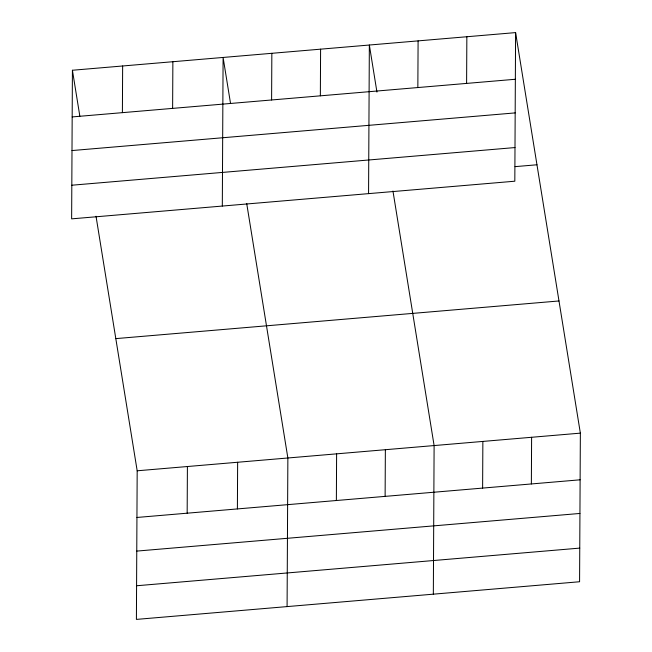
<?xml version="1.0" encoding="UTF-8"?>
<svg xmlns="http://www.w3.org/2000/svg" width="652" height="652" viewBox="0 0 652 652"><rect width="100%" height="100%" fill="white"/><g stroke="black" fill="none" stroke-linecap="round" stroke-linejoin="round"><path stroke-width="0.98" d="M72.421 70.253L71.638 218.86L514.819 181.207L515.593 32.6L72.421 70.253L79.862 116.317M122.397 112.649L122.641 65.982M96.023 216.244L137.181 470.793L136.407 619.4L579.579 581.747L580.361 433.14L515.593 32.6M172.625 108.379L172.87 61.72M187.165 513.189L187.409 466.53M222.316 206.056L223.098 57.449L230.547 103.513M237.393 508.927L237.638 462.26M271.607 99.976L271.843 53.309M287.084 606.596L287.866 457.989L246.7 203.448M320.352 95.828L320.597 49.169M336.367 500.516L336.611 453.849M368.567 193.628L369.35 45.029L376.954 92.087M385.12 496.376L385.365 449.709M417.851 87.547L418.095 40.88M433.336 594.176L434.11 445.569L392.952 191.02M466.604 83.407L466.848 36.74M482.619 488.087L482.863 441.428M531.364 483.947L531.608 437.28M72.176 116.92L515.349 79.267M71.997 150.555L515.178 112.902M71.818 185.217L514.99 147.564M515.08 166.635L536.971 164.777M115.811 338.616L558.984 300.963M137.181 470.793L580.361 433.14M136.936 517.46L580.117 479.807M136.765 551.095L579.938 513.45M136.578 585.757L579.758 548.104"/></g></svg>
